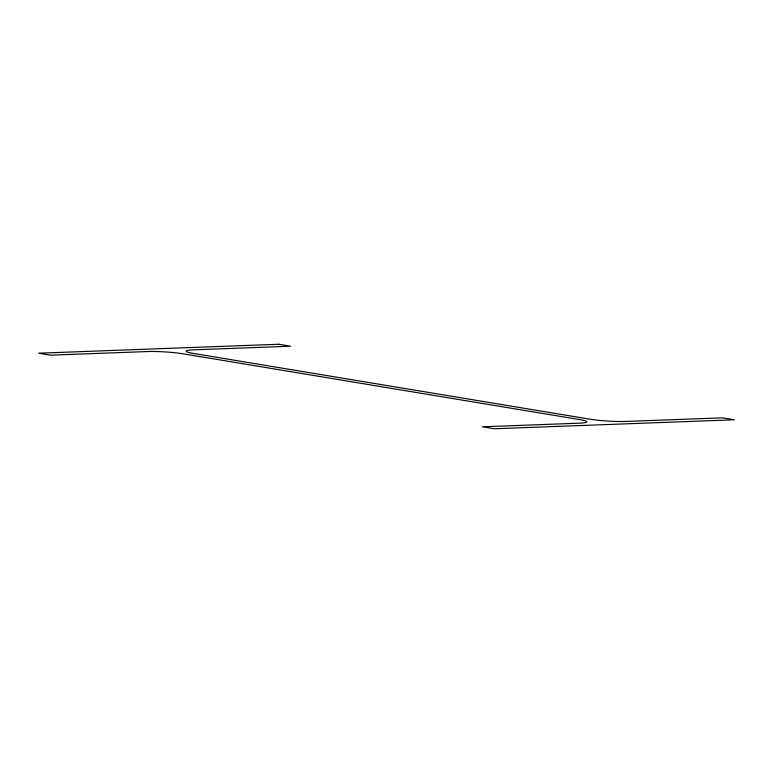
<?xml version="1.0" encoding="UTF-8"?>
<svg xmlns="http://www.w3.org/2000/svg" width="773" height="773" viewBox="0 0 773 773"><rect width="100%" height="100%" fill="white"/><g stroke="black" fill="none" stroke-linecap="round" stroke-linejoin="round"><path stroke-width="1.16" d="M278.763 344.246L38.65 353.203L50.487 355.165L147.083 351.56A25.229 2.551 3.4 0 1 182.689 353.754L579.953 419.633A25.229 2.551 3.4 0 1 578.996 423.189L482.4 426.793L494.237 428.754L734.35 419.797L722.513 417.835L625.917 421.44A25.229 2.551 3.4 0 1 590.311 419.246L193.047 353.367A25.229 2.551 3.4 0 1 194.004 349.811L290.6 346.207L278.763 344.246"/></g></svg>
